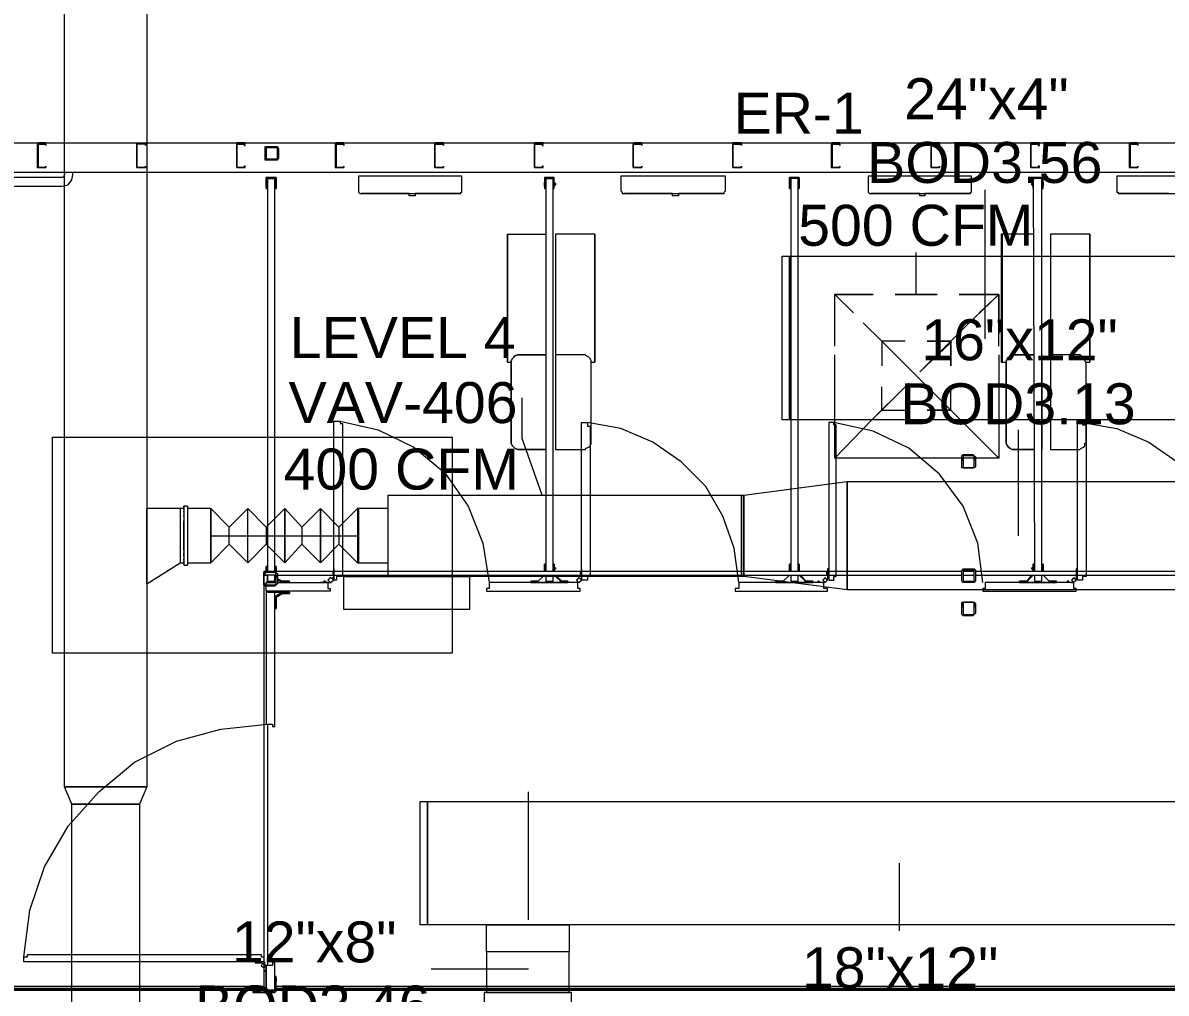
# Model space of a CAD drawing. Header units: metres. Extents: x 98 to 337, y -7 to 53.
# Drawn here: x 108.313 to 112.568, y 28.386 to 31.996 of the extents above; entities that cross this region are included whole.
import ezdxf

# ---------------------------------------------------------------- set-up
doc = ezdxf.new("R2010")
doc.units = ezdxf.units.M
doc.layers.add('HVAC - Ductos', color=5, linetype='Continuous', lineweight=0)
doc.layers.add('PDF_Text', color=7, linetype='Continuous', lineweight=0)
doc.layers.add('PDF_Geometry', color=7, linetype='Continuous', lineweight=0, true_color=0xaaaaaa)
doc.layers.add('PDF_Solid Fills', color=7, linetype='Continuous', lineweight=0, true_color=0xffffff)
doc.styles.add('PDF Helvetica', font='')
doc.styles.get('PDF Helvetica').set_extended_font_data('Helvetica')

msp = doc.modelspace()

# ---------------------------------------------------------------- hatches: boundary and pattern name
at = {"layer": 'PDF_Solid Fills', "lineweight": 0, "transparency": 33554559}
h = msp.add_hatch(color=256, dxfattribs=at)
h.paths.add_polyline_path([(109.2183, 31.4901), (109.255, 31.4856), (109.255, 31.4901)])
h.paths.add_polyline_path([(109.255, 31.5314), (109.255, 31.5359), (109.2183, 31.5359)])
h.paths.add_polyline_path([(109.2641, 31.5268), (109.2596, 31.5268), (109.2596, 31.4947), (109.2641, 31.5264)])
h.paths.add_polyline_path([(109.2183, 31.5268), (109.2137, 31.5268), (109.2137, 31.4947)])
h = msp.add_hatch(color=256, dxfattribs=at)
h.paths.add_polyline_path([(111.8482, 30.3859), (111.8482, 30.3905), (111.8116, 30.3905)])
h.paths.add_polyline_path([(111.8528, 30.3814), (111.8528, 30.3447), (111.8528, 30.3447), (111.8574, 30.3813), (111.8574, 30.3814)])
h.paths.add_polyline_path([(111.8116, 30.3814), (111.807, 30.3814), (111.807, 30.3447), (111.807, 30.3447)])
h = msp.add_hatch(color=256, dxfattribs=at)
h.paths.add_polyline_path([(109.2137, 29.9048), (109.25, 29.9003), (109.2504, 29.9003), (109.2504, 29.9048)])
h.paths.add_polyline_path([(109.2504, 29.9507), (109.2504, 29.9553), (109.2137, 29.9553)])
h.paths.add_polyline_path([(109.2596, 29.9461), (109.255, 29.9461), (109.255, 29.9094), (109.2596, 29.9457)])
h = msp.add_hatch(color=256, dxfattribs=at)
h.paths.add_polyline_path([(111.807, 29.7994), (111.8116, 29.8361), (111.807, 29.8361)])
h.paths.add_polyline_path([(111.8116, 29.7949), (111.8481, 29.7903), (111.8482, 29.7903), (111.8482, 29.7949)])
h.paths.add_polyline_path([(111.8528, 29.7994), (111.8574, 29.8361), (111.8574, 29.8361), (111.8528, 29.8361)])

# ---------------------------------------------------------------- linework, layer by layer
at = {"layer": 'HVAC - Ductos', "lineweight": 0}
for points in [[(108.7739, 33.8909), (108.7739, 29.1534), (108.4669, 29.1534), (108.4669, 33.8909)], [(110.996, 30.2393), (111.3809, 30.2897), (111.3809, 29.8865), (110.996, 29.9369)], [(109.6719, 30.2393), (110.9869, 30.2393), (110.9869, 29.9369), (109.6719, 29.9369)], [(110.996, 29.9369), (110.9869, 29.9369), (110.9869, 30.2393), (110.996, 30.2393)], [(109.0122, 29.9873), (109.0122, 29.9919), (109.0122, 30.001), (109.0122, 30.0148), (109.0122, 30.0377), (109.0122, 30.0607), (109.0122, 30.0881), (109.0122, 30.1156), (109.0122, 30.1385), (109.0122, 30.1614), (109.0122, 30.1751), (109.0122, 30.1843), (109.0122, 30.1889), (109.0122, 30.1843), (109.0122, 30.1751), (109.0122, 30.1614), (109.0122, 30.1385), (109.0122, 30.1156), (109.0122, 30.0881), (109.0122, 30.0607), (109.0122, 30.0377), (109.0122, 30.0148), (109.0122, 30.001), (109.0122, 29.9919)], [(109.0122, 29.9873), (109.0122, 30.1889)], [(109.562, 30.1889), (109.562, 30.1797), (109.562, 30.166), (109.562, 30.1385), (109.562, 30.1065), (109.562, 30.0698), (109.562, 30.0377), (109.562, 30.0102), (109.562, 29.9919), (109.562, 29.9873), (109.6719, 29.9873), (109.6719, 29.9919), (109.6719, 30.001), (109.6719, 30.0194), (109.6719, 30.0377), (109.6719, 30.0607), (109.6719, 30.0881), (109.6719, 30.1156), (109.6719, 30.1385), (109.6719, 30.1569), (109.6719, 30.1751), (109.6719, 30.1843), (109.6719, 30.1889), (109.562, 30.1889), (109.5574, 30.1889), (109.5574, 30.1843), (109.5574, 30.166), (109.5574, 30.1385), (109.5574, 30.1065), (109.5574, 30.0698), (109.5574, 30.0377), (109.5574, 30.0102), (109.5574, 29.9919), (109.5574, 29.9873), (109.562, 29.9873), (109.562, 29.9919), (109.562, 30.0102), (109.562, 30.0377), (109.562, 30.0698), (109.562, 30.1065), (109.562, 30.1385), (109.562, 30.166), (109.562, 30.1797)], [(109.562, 30.1889), (109.562, 30.1843), (109.562, 30.1751), (109.562, 30.1569), (109.562, 30.1385), (109.562, 30.1156), (109.562, 30.0881), (109.562, 30.0607), (109.562, 30.0377), (109.562, 30.0194), (109.562, 30.001), (109.562, 29.9919), (109.562, 29.9873), (109.562, 29.9919), (109.562, 30.001), (109.562, 30.0194), (109.562, 30.0377), (109.562, 30.0607), (109.562, 30.0881), (109.562, 30.1156), (109.562, 30.1385), (109.562, 30.1569), (109.562, 30.1751), (109.562, 30.1843)], [(109.2183, 29.9644), (109.2183, 29.9599)], [(109.255, 29.9599), (109.255, 29.9644)], [(108.4944, 29.0893), (108.4669, 29.1534), (108.7739, 29.1534), (108.7464, 29.0893)], [(108.7464, 29.0893), (108.7464, 27.5498), (108.4944, 27.5498), (108.4944, 29.0893)], [(114.2949, 28.6403), (109.8185, 28.6403), (109.8185, 29.0985), (114.2949, 29.0985)]]:
    msp.add_lwpolyline(points, close=True, dxfattribs=at)
for points in [[(113.5068, 29.8865), (111.3809, 29.8865), (111.3809, 30.2897), (113.5068, 30.2897)], [(108.8976, 30.1889), (108.7739, 30.1889), (108.7739, 30.1751), (108.7739, 30.1523), (108.7739, 30.1247), (108.7739, 30.0881), (108.7739, 30.0102), (108.7739, 29.9781), (108.7739, 29.9461), (108.7739, 29.9232), (108.7739, 29.9094), (108.8976, 29.9873)], [(108.7739, 29.9094), (108.7739, 29.9232), (108.7739, 29.9461), (108.7739, 29.9781), (108.7739, 30.0102), (108.7739, 30.0881), (108.7739, 30.1247), (108.7739, 30.1523), (108.7739, 30.1751), (108.7739, 30.1889)], [(108.9114, 30.1843), (108.9114, 30.1889), (108.8976, 30.1889), (108.8976, 30.1843), (108.8976, 30.1751), (108.8976, 30.1614), (108.8976, 30.1385), (108.8976, 30.1156), (108.8976, 30.0881), (108.8976, 30.0607), (108.8976, 30.0377), (108.8976, 30.0148), (108.8976, 30.001), (108.8976, 29.9919), (108.8976, 29.9873), (108.9114, 29.9873), (108.9114, 29.9919)], [(108.9251, 30.1981), (108.9114, 30.1981)], [(108.9114, 30.1935), (108.9114, 30.1981), (108.9114, 30.1935), (108.9114, 30.1797), (108.9114, 30.166), (108.9114, 30.1431), (108.9114, 30.1156), (108.9114, 30.0881), (108.9114, 30.0607), (108.9114, 30.0331), (108.9114, 30.0102), (108.9114, 29.9965), (108.9114, 29.9827), (108.9114, 29.9781), (108.9251, 29.9781), (108.9251, 29.9827)], [(108.9114, 30.1751), (108.9114, 30.1797)], [(108.9251, 30.1935), (108.9251, 30.1981), (108.9251, 30.1935), (108.9251, 30.1797), (108.9251, 30.166), (108.9251, 30.1431), (108.9251, 30.1156), (108.9251, 30.0881), (108.9251, 30.0607), (108.9251, 30.0331), (108.9251, 30.0102), (108.9251, 29.9965), (108.9251, 29.9827), (108.9251, 29.9781)], [(108.9251, 29.9873), (109.0122, 29.9873), (109.0809, 30.0561), (109.1496, 29.9873), (109.1496, 30.1889), (109.0809, 30.1202)], [(109.0809, 30.0561), (109.0809, 30.1202), (109.0122, 30.1889), (108.9251, 30.1889)], [(109.2183, 30.1202), (109.2871, 30.1889), (109.2871, 29.9873), (109.2183, 30.0561), (109.1496, 29.9873), (109.1496, 30.1889), (109.2183, 30.1202), (109.2183, 30.0561)], [(109.3512, 30.1202), (109.42, 30.1889), (109.42, 29.9873), (109.3512, 30.0561), (109.2871, 29.9873), (109.2871, 30.1889), (109.3512, 30.1202), (109.3512, 30.0561)], [(109.4886, 30.1202), (109.5574, 30.1889), (109.5574, 29.9873), (109.4886, 30.0561), (109.42, 29.9873), (109.42, 30.1889), (109.4886, 30.1202), (109.4886, 30.0561)], [(109.5574, 30.1889), (109.5574, 30.1843), (109.5574, 30.166), (109.5574, 30.1385), (109.5574, 30.1065), (109.5574, 30.0698), (109.5574, 30.0377), (109.5574, 30.0102), (109.5574, 29.9919), (109.5574, 29.9873)], [(108.8976, 30.1569), (108.8976, 30.1523), (108.8976, 30.1477)], [(108.8976, 30.1293), (108.8976, 30.1247), (108.8976, 30.1202)], [(108.9114, 30.1614), (108.9114, 30.166)], [(108.9114, 30.0331), (108.9114, 30.0377), (108.9114, 30.0607), (108.9114, 30.0881), (108.9114, 30.1156), (108.9114, 30.1385), (108.9114, 30.1431)], [(109.0122, 30.0881), (109.0809, 30.0881), (109.1405, 30.0881), (109.1955, 30.0881), (109.2413, 30.0881), (109.2871, 30.0881), (109.3283, 30.0881), (109.3787, 30.0881), (109.4291, 30.0881), (109.4886, 30.0881), (109.5574, 30.0881)], [(108.8976, 30.0561), (108.8976, 30.0515), (108.8976, 30.0469)], [(108.8976, 30.0285), (108.8976, 30.024)], [(108.9114, 30.0102), (108.9114, 30.0148), (108.9114, 30.024)], [(108.9114, 29.9965), (108.9114, 30.001)], [(108.9114, 29.9873), (108.9114, 29.9827), (108.9114, 29.9781)]]:
    msp.add_lwpolyline(points, dxfattribs=at)
at = {"layer": 'PDF_Geometry', "lineweight": 0}
for points in [[(113.0166, 31.4397), (107.2253, 31.4397), (107.2253, 31.5496), (113.2182, 31.5496)], [(110.2171, 31.5451), (110.2171, 31.5496)], [(111.3443, 31.5451), (111.3443, 31.5496)], [(111.3213, 31.5268), (111.3259, 31.5268)], [(108.4669, 31.4397), (108.4669, 31.4306), (108.4624, 31.4214), (108.4578, 31.4214), (108.1829, 31.4214)], [(108.1829, 31.3893), (108.4578, 31.3893), (108.4806, 31.3939), (108.4944, 31.4122), (108.499, 31.4306), (108.499, 31.4397)], [(109.2504, 29.9553), (109.2504, 31.4168), (109.2229, 31.4168), (109.2229, 29.9553), (109.2229, 29.9736), (109.2183, 29.9736), (109.2183, 29.9553), (109.2183, 29.9736), (109.2229, 29.9736)], [(109.9377, 31.3618), (109.9422, 31.3618), (109.9422, 31.3664), (109.9468, 31.3664), (109.9468, 31.371), (109.9468, 31.426), (109.562, 31.426), (109.562, 31.371), (109.562, 31.3664), (109.5666, 31.3618), (109.5711, 31.3618)], [(110.2859, 31.3801), (110.2905, 31.3801), (110.2905, 31.4168), (110.2905, 31.4214), (110.2859, 31.4214), (110.2584, 31.4214), (110.2538, 31.4214), (110.2538, 31.4168), (110.2538, 31.3801), (110.2584, 31.3801)], [(110.2584, 31.4168), (110.2859, 31.4168), (110.2584, 31.4168), (110.2584, 29.9553), (110.2584, 29.9827), (110.2538, 29.9827), (110.2538, 29.9553), (110.2538, 29.9827), (110.2584, 29.9827)], [(110.2859, 29.9827), (110.2905, 29.9827), (110.2905, 29.9553), (110.2905, 29.9827), (110.2859, 29.9827), (110.2859, 29.9553), (110.2859, 31.4168)], [(110.9181, 31.3618), (110.9227, 31.3618), (110.9227, 31.3664), (110.9273, 31.371), (110.9273, 31.426), (110.5378, 31.426), (110.5378, 31.371), (110.5424, 31.3664), (110.5424, 31.3618), (110.547, 31.3618), (110.5516, 31.3618)], [(111.1976, 29.9827), (111.2022, 29.9827), (111.2022, 29.9553), (111.2022, 29.9827), (111.1976, 29.9827), (111.1976, 29.9553), (111.1976, 31.4168), (111.1702, 31.4168), (111.1702, 29.9553), (111.1702, 29.9827), (111.1656, 29.9827), (111.1656, 29.9553), (111.1656, 29.9827), (111.1702, 29.9827)], [(111.8345, 31.3618), (111.8391, 31.3618), (111.8391, 31.3664), (111.8437, 31.3664), (111.8437, 31.371), (111.8437, 31.426), (111.4588, 31.426), (111.4588, 31.371), (111.4588, 31.3664), (111.4634, 31.3618), (111.4679, 31.3618)], [(112.1048, 31.4168), (112.1048, 31.4214), (112.0773, 31.4214), (112.0773, 31.4168), (112.0727, 31.4168), (112.0727, 31.3801)], [(112.1048, 31.3801), (112.1094, 31.3801), (112.1094, 31.4168), (112.1048, 31.4214), (112.0773, 31.4214), (112.0727, 31.4214), (112.0727, 31.4168)], [(112.1048, 29.9827), (112.1094, 29.9827), (112.1094, 29.9553), (112.1094, 29.9827), (112.1048, 29.9827), (112.1048, 29.9553), (112.1048, 31.4168), (112.0727, 31.4168), (112.0773, 29.9553), (112.0773, 29.9827), (112.0727, 29.9827), (112.0727, 29.9553), (112.0727, 29.9827), (112.0773, 29.9827)], [(112.76, 31.3618), (112.7646, 31.3618), (112.7692, 31.3664), (112.7692, 31.371), (112.7692, 31.426), (112.3843, 31.426), (112.3843, 31.371), (112.3843, 31.3664), (112.3889, 31.3664), (112.3889, 31.3618), (112.3935, 31.3618)], [(109.2183, 31.3985), (109.2183, 31.3939), (109.2183, 31.3985)], [(109.2183, 31.3985), (109.2183, 31.3939), (109.2183, 31.3985)], [(109.255, 31.3939), (109.255, 31.3985), (109.255, 31.3939)], [(109.255, 31.3939), (109.255, 31.3985), (109.255, 31.3939)], [(109.704, 31.3618), (109.5711, 31.3618), (109.9377, 31.3618), (109.8231, 31.3618)], [(109.7498, 31.3618), (109.704, 31.3618), (109.7498, 31.3618)], [(109.7727, 31.3618), (109.7727, 31.3527), (109.7498, 31.3527), (109.7498, 31.3618)], [(110.2538, 31.3985), (110.2538, 31.3939), (110.2538, 31.3985)], [(110.2538, 31.3985), (110.2538, 31.3939), (110.2538, 31.3985)], [(110.2951, 31.3939), (110.2951, 31.3985), (110.2951, 31.3939)], [(110.2951, 31.3939), (110.2951, 31.3985), (110.2951, 31.3939)], [(110.6799, 31.3618), (110.5516, 31.3618), (110.9181, 31.3618), (110.8036, 31.3618)], [(110.7303, 31.3618), (110.6799, 31.3618), (110.7303, 31.3618)], [(110.7532, 31.3618), (110.7532, 31.3527), (110.7303, 31.3527), (110.7303, 31.3618)], [(111.1656, 31.3985), (111.1656, 31.3939), (111.1656, 31.3985)], [(111.1656, 31.3985), (111.1656, 31.3939), (111.1656, 31.3985)], [(111.2022, 31.3939), (111.2022, 31.3985), (111.2022, 31.3939)], [(111.2022, 31.3939), (111.2022, 31.3985), (111.2022, 31.3939)], [(111.6008, 31.3618), (111.4679, 31.3618), (111.8345, 31.3618), (111.72, 31.3618)], [(111.6512, 31.3618), (111.6008, 31.3618), (111.6512, 31.3618)], [(111.6696, 31.3618), (111.6696, 31.3527), (111.6512, 31.3527), (111.6512, 31.3618)], [(111.8941, 30.8212), (111.8941, 31.3755)], [(112.0681, 31.3985), (112.0681, 31.3939), (112.0681, 31.3985)], [(112.0681, 31.3985), (112.0681, 31.3939), (112.0681, 31.3985)], [(112.1094, 31.3939), (112.1094, 31.3985), (112.1094, 31.3939)], [(112.1094, 31.3939), (112.1094, 31.3985), (112.1094, 31.3939)], [(112.5263, 31.3618), (112.3935, 31.3618), (112.76, 31.3618), (112.6455, 31.3618)], [(112.5767, 31.3618), (112.5263, 31.3618), (112.5767, 31.3618)], [(110.1164, 30.7341), (110.1164, 31.2107), (110.1164, 30.7341), (110.1255, 30.7341), (110.13, 30.7341), (110.13, 30.7112)], [(110.1164, 31.2107), (110.1255, 31.2107), (110.1392, 31.2107), (110.1576, 31.2107), (110.1805, 31.2107), (110.2034, 31.2107), (110.2538, 31.2107), (110.2584, 31.2107)], [(110.4279, 30.7112), (110.4279, 30.7341), (110.4325, 30.7341), (110.4416, 30.7341), (110.4416, 31.2107), (110.4325, 31.2107), (110.4187, 31.2107), (110.3958, 31.2107), (110.3775, 31.2107), (110.3546, 31.2107), (110.3042, 31.2107), (110.2996, 31.2107), (110.2951, 31.2107), (110.2951, 30.7341)], [(110.4416, 31.2107), (110.4416, 30.7341)], [(112.0727, 31.2107), (112.0453, 31.2107), (112.0223, 31.2107), (111.9994, 31.2107), (111.9811, 31.2107), (111.9673, 31.2107), (111.9582, 31.2107), (111.9536, 31.2107), (111.9536, 30.7341), (111.9582, 30.7341), (111.9673, 30.7341), (111.9719, 30.7341), (111.9719, 30.7112)], [(111.9582, 30.7341), (111.9582, 31.2107)], [(112.1048, 30.7341), (112.1048, 31.2107)], [(112.2698, 30.7112), (112.2698, 30.7341), (112.2743, 30.7341), (112.2835, 30.7341), (112.2835, 31.2107), (112.2743, 31.2107), (112.2606, 31.2107), (112.2377, 31.2107), (112.2194, 31.2107), (112.1964, 31.2107), (112.146, 31.2107), (112.1415, 31.2107), (112.1369, 31.2107), (112.1369, 30.7341)], [(112.2835, 31.2107), (112.2835, 30.7341)], [(111.6375, 30.9861), (111.6375, 31.1419)], [(111.3351, 30.8395), (111.3351, 30.9861), (111.4771, 30.9861), (111.3351, 30.9861)], [(111.3351, 30.7937), (111.3351, 30.9861), (111.4038, 30.9174)], [(111.8711, 30.9174), (111.9445, 30.9861), (111.7978, 30.9861), (111.9445, 30.9861), (111.8207, 30.867)], [(111.9445, 30.7937), (111.9445, 30.9861), (111.9445, 30.8395)], [(111.4405, 30.8808), (111.5091, 30.812), (111.5091, 30.7203)], [(111.8345, 30.8808), (111.7658, 30.812), (111.7658, 30.7203)], [(111.5962, 30.812), (111.5091, 30.812)], [(111.6375, 30.6837), (111.5091, 30.812), (111.5091, 30.7203)], [(111.5962, 30.812), (111.5091, 30.812)], [(111.7658, 30.8074), (111.6512, 30.6975)], [(111.6787, 30.812), (111.7658, 30.812), (111.665, 30.7112)], [(111.7658, 30.812), (111.6787, 30.812)], [(111.7658, 30.7203), (111.7658, 30.812)], [(110.2584, 30.7616), (110.1622, 30.7616), (110.153, 30.7616), (110.1438, 30.757), (110.1392, 30.7525), (110.1346, 30.7479), (110.13, 30.7387), (110.13, 30.7341), (110.13, 30.4363), (110.13, 30.4318), (110.1346, 30.4226), (110.1392, 30.418), (110.1438, 30.4134), (110.153, 30.4088), (110.1622, 30.4088), (110.2584, 30.4088)], [(111.3351, 30.6059), (111.3351, 30.7616)], [(111.9445, 30.7616), (111.9445, 30.6059)], [(112.0773, 30.7616), (112.004, 30.7616), (111.9949, 30.7616), (111.9857, 30.757), (111.9811, 30.7525), (111.9765, 30.7479), (111.9719, 30.7387), (111.9719, 30.7341), (111.9719, 30.4363), (111.9719, 30.4318), (111.9765, 30.4226), (111.9811, 30.418), (111.9857, 30.4134), (111.9949, 30.4088), (112.004, 30.4088), (112.0773, 30.4088)], [(112.1048, 30.4088), (112.1048, 30.7616)], [(111.3351, 30.5188), (111.3351, 30.7112)], [(111.6375, 30.6837), (111.8024, 30.5188), (111.7658, 30.5554), (111.6787, 30.5554)], [(111.9445, 30.7112), (111.9445, 30.5188)], [(111.5962, 30.6425), (111.4725, 30.5188), (111.5091, 30.5554), (111.5091, 30.6425)], [(111.61, 30.6563), (111.5091, 30.5554), (111.5091, 30.6425)], [(111.6787, 30.5554), (111.7658, 30.5554), (111.7658, 30.6425)], [(111.7658, 30.5554), (111.7658, 30.6425)], [(110.2447, 30.2393), (110.1713, 30.45), (110.1713, 30.6013)], [(111.5091, 30.5554), (111.5962, 30.5554)], [(111.5091, 30.5554), (111.5962, 30.5554)], [(109.4932, 30.5142), (109.4932, 30.5051), (109.5024, 30.5051), (109.5024, 29.9369), (109.4795, 29.9369), (109.4795, 29.9232), (109.4704, 29.9232), (109.4704, 30.5142), (109.4932, 30.5142), (109.6353, 30.4821), (109.7681, 30.418), (109.8827, 30.3218), (109.9698, 30.1981), (110.0247, 30.0607), (110.0476, 29.914)], [(110.3913, 29.9278), (110.3913, 29.9323), (110.3913, 29.9278), (110.3913, 29.9232), (110.3913, 30.5097), (110.4141, 30.5097), (110.4141, 30.4959), (110.4233, 30.4959), (110.4233, 29.9369), (110.4141, 29.9369), (110.4141, 29.9232), (110.3913, 29.9232)], [(110.9777, 29.914), (110.9593, 30.0423), (110.9181, 30.1614), (110.854, 30.2714), (110.7624, 30.363), (110.657, 30.4363), (110.5378, 30.4867), (110.4141, 30.5097)], [(111.8849, 29.914), (111.8666, 30.0607), (111.8116, 30.1981), (111.7245, 30.3172), (111.61, 30.4134), (111.4771, 30.4776), (111.3305, 30.5097)], [(111.4771, 30.3768), (111.3351, 30.3768), (111.3351, 30.5234)], [(111.4725, 30.5188), (111.3351, 30.3768), (111.3351, 30.5188)], [(111.8024, 30.5188), (111.9445, 30.3768), (111.3351, 30.3768)], [(111.9445, 30.5234), (111.9445, 30.3768), (111.7978, 30.3768)], [(111.9445, 30.5188), (111.9445, 30.3768)], [(112.256, 30.5097), (112.256, 30.5005), (112.2698, 30.5005), (112.2698, 29.9369), (112.256, 29.9369), (112.256, 29.9232), (112.2377, 29.9232), (112.2377, 30.5097), (112.256, 30.5097), (112.3843, 30.4867), (112.5034, 30.4363), (112.6088, 30.363), (112.6958, 30.2714), (112.7646, 30.1614), (112.8058, 30.0423), (112.8196, 29.914)], [(112.0177, 30.0881), (112.0177, 30.4821)], [(111.7154, 30.3768), (111.5596, 30.3768)], [(111.807, 29.9553), (109.2091, 29.9553), (109.2091, 29.9461)], [(109.2183, 29.9599), (109.2183, 29.9553), (109.2183, 29.9599)], [(109.2183, 29.9599), (109.2183, 29.9553), (109.2183, 29.9599)], [(109.2458, 29.9507), (109.2504, 29.9553), (109.2504, 29.9736), (109.255, 29.9736), (109.255, 29.9553), (109.255, 29.9736), (109.2504, 29.9736)], [(109.255, 29.9553), (109.255, 29.9599), (109.255, 29.9553)], [(109.255, 29.9553), (109.255, 29.9599), (109.255, 29.9553)], [(109.4704, 29.9553), (109.4658, 29.9507), (109.4658, 29.9461), (109.4704, 29.9415)], [(109.4704, 29.9323), (109.4704, 29.9644), (109.4704, 29.9323)], [(110.2538, 29.969), (110.2538, 29.9644), (110.2538, 29.969)], [(110.2538, 29.969), (110.2538, 29.9644), (110.2538, 29.969)], [(110.2951, 29.9644), (110.2951, 29.969), (110.2951, 29.9644)], [(110.2951, 29.9644), (110.2951, 29.969), (110.2951, 29.9644)], [(110.3913, 29.9553), (110.3867, 29.9507), (110.3867, 29.9461), (110.3913, 29.9415)], [(111.1656, 29.969), (111.1656, 29.9644), (111.1656, 29.969)], [(111.1656, 29.969), (111.1656, 29.9644), (111.1656, 29.969)], [(111.2022, 29.9644), (111.2022, 29.969), (111.2022, 29.9644)], [(111.2022, 29.9644), (111.2022, 29.969), (111.2022, 29.9644)], [(111.3076, 29.9553), (111.303, 29.9507), (111.303, 29.9461), (111.3076, 29.9415)], [(111.3076, 29.9232), (111.3076, 29.9278), (111.3122, 29.9323), (111.3122, 29.9644), (111.3076, 29.9644), (111.3076, 29.9323), (111.3076, 29.9278)], [(111.8528, 29.9553), (111.8116, 29.9553)], [(111.8574, 29.9415), (112.9799, 29.9415), (112.9799, 29.9553), (111.8574, 29.9553)], [(112.0681, 29.969), (112.0681, 29.9644), (112.0681, 29.969)], [(112.0681, 29.969), (112.0681, 29.9644), (112.0681, 29.969)], [(112.1094, 29.9644), (112.1094, 29.969), (112.1094, 29.9644)], [(112.1094, 29.9644), (112.1094, 29.969), (112.1094, 29.9644)], [(112.2331, 29.9232), (112.2377, 29.9278), (112.2377, 29.9323), (112.2377, 29.9644), (112.2331, 29.9644), (112.2331, 29.9323), (112.2331, 29.9278)], [(112.2331, 29.9553), (112.2331, 29.9507), (112.2331, 29.9461), (112.2331, 29.9415)], [(109.255, 29.9415), (109.255, 29.9323), (109.255, 29.9415), (109.2091, 29.9415), (109.2229, 29.9415), (109.2229, 29.914), (109.255, 29.914), (109.2229, 29.914), (109.2229, 29.9186)], [(109.2596, 29.914), (109.4474, 29.914), (109.4474, 29.8911), (109.4566, 29.8911), (109.4566, 29.8819), (109.2183, 29.8819), (109.2183, 29.9048), (109.2183, 29.914), (109.255, 29.914), (109.2229, 29.914), (109.2229, 29.9186), (109.2229, 29.9415), (109.2229, 29.9186), (109.2504, 29.9186), (109.2504, 29.9415), (109.2504, 29.9323)], [(109.255, 29.914), (109.2183, 29.914)], [(109.2596, 29.9415), (111.807, 29.9415)], [(109.3053, 29.914), (109.2596, 29.914), (109.2642, 29.914), (109.3053, 29.914), (109.3053, 29.9186), (109.2779, 29.9186), (109.2596, 29.9278), (109.2779, 29.914), (109.2642, 29.914), (109.2596, 29.914), (109.4474, 29.914), (109.42, 29.914)], [(109.2871, 29.9186), (109.2962, 29.9186), (109.2871, 29.9186)], [(109.2871, 29.9186), (109.2962, 29.9186), (109.2871, 29.9186)], [(109.2962, 29.9186), (109.2916, 29.9186), (109.2962, 29.9186)], [(109.2962, 29.9186), (109.2916, 29.9186), (109.2962, 29.9186)], [(109.4428, 29.914), (109.4382, 29.9186), (109.4337, 29.9186), (109.4291, 29.914)], [(109.4474, 29.914), (109.452, 29.914), (109.4566, 29.914)], [(109.452, 29.914), (109.4566, 29.914), (109.4612, 29.914)], [(109.4658, 29.9278), (109.4658, 29.9323), (109.4704, 29.9323), (109.4704, 29.9278), (109.4658, 29.9232)], [(110.3821, 29.914), (110.3775, 29.914), (110.3729, 29.914), (110.3409, 29.914), (110.3409, 29.9186), (110.3179, 29.9186), (110.3271, 29.9186), (110.3179, 29.9186), (110.2951, 29.9415), (110.3179, 29.9186), (110.3271, 29.9186), (110.3179, 29.9186), (110.3409, 29.9186), (110.3409, 29.914), (110.3179, 29.914), (110.3133, 29.914), (110.3133, 29.9186), (110.2905, 29.9415), (110.3133, 29.9186), (110.3133, 29.914), (110.3179, 29.914), (110.2263, 29.914), (110.2309, 29.914), (110.2309, 29.9186), (110.2538, 29.9415), (110.2309, 29.9186), (110.2263, 29.9186), (110.2034, 29.9186), (110.2034, 29.914)], [(110.3409, 29.914), (110.2034, 29.914), (110.3409, 29.914)], [(110.2263, 29.9186), (110.2217, 29.9186), (110.2263, 29.9186)], [(110.2263, 29.9186), (110.2217, 29.9186), (110.2263, 29.9186)], [(110.2584, 29.9415), (110.2584, 29.9186), (110.2859, 29.9186), (110.2859, 29.9415)], [(110.3225, 29.9186), (110.3179, 29.9186), (110.3225, 29.9186)], [(110.3225, 29.9186), (110.3179, 29.9186), (110.3225, 29.9186)], [(110.3729, 29.914), (110.3775, 29.9186)], [(111.1152, 29.914), (111.1152, 29.9186), (111.138, 29.9186), (111.1426, 29.9186), (111.1656, 29.9415), (111.1426, 29.9186), (111.1426, 29.914), (111.138, 29.914), (111.2297, 29.914), (111.2251, 29.914), (111.2251, 29.9186), (111.2022, 29.9415), (111.2251, 29.9186), (111.2251, 29.914), (111.2297, 29.914), (111.2526, 29.914), (111.2526, 29.9186), (111.2297, 29.9186), (111.2342, 29.9186), (111.2388, 29.9186), (111.2342, 29.9186), (111.2297, 29.9186), (111.2251, 29.9186), (111.2068, 29.9415), (111.2251, 29.9186), (111.2297, 29.9186), (111.2342, 29.9186), (111.2388, 29.9186), (111.2342, 29.9186), (111.2297, 29.9186), (111.2526, 29.9186), (111.2526, 29.914)], [(111.2526, 29.914), (111.1152, 29.914), (111.2526, 29.914)], [(111.138, 29.9186), (111.1335, 29.9186), (111.138, 29.9186)], [(111.138, 29.9186), (111.1335, 29.9186), (111.138, 29.9186)], [(111.1702, 29.9415), (111.1702, 29.9186), (111.1976, 29.9186), (111.1976, 29.9415)], [(111.2342, 29.9186), (111.2297, 29.9186), (111.2342, 29.9186)], [(111.2342, 29.9186), (111.2297, 29.9186), (111.2342, 29.9186)], [(111.2893, 29.914), (111.2618, 29.914)], [(111.2801, 29.914), (111.2755, 29.9186), (111.2709, 29.9186), (111.2709, 29.914)], [(111.2939, 29.9186), (111.2939, 29.914), (111.2893, 29.914), (111.2939, 29.914), (111.303, 29.9186)], [(111.8116, 29.9415), (111.8528, 29.9415)], [(112.1598, 29.914), (112.0223, 29.914), (112.1598, 29.914)], [(112.0453, 29.9186), (112.0407, 29.9186), (112.0453, 29.9186)], [(112.0453, 29.9186), (112.0407, 29.9186), (112.0453, 29.9186)], [(112.0773, 29.9415), (112.0773, 29.9186), (112.1048, 29.9186), (112.1048, 29.9415)], [(112.1415, 29.9186), (112.1369, 29.9186), (112.1415, 29.9186)], [(112.1415, 29.9186), (112.1369, 29.9186), (112.1415, 29.9186)], [(112.2239, 29.9186), (112.2194, 29.914), (112.2148, 29.914), (112.1873, 29.914)], [(112.2056, 29.914), (112.2056, 29.9186), (112.201, 29.9186), (112.1964, 29.914)], [(112.2148, 29.914), (112.2239, 29.914), (112.2285, 29.9186)], [(109.2091, 29.9094), (109.2091, 28.4067), (109.2183, 28.4067)], [(109.2596, 29.8774), (109.2779, 29.8774), (109.2504, 29.859), (109.2779, 29.8774), (109.3053, 29.8774), (109.3053, 29.8728), (109.2779, 29.8728), (109.255, 29.859), (109.255, 29.8178), (109.2504, 29.8178), (109.255, 29.8178), (109.255, 29.859), (109.2779, 29.8728), (109.3053, 29.8728), (109.3053, 29.8774), (109.2229, 29.8774), (109.2229, 29.8819)], [(109.2871, 29.8728), (109.2916, 29.8728), (109.2871, 29.8728)], [(109.2871, 29.8728), (109.2916, 29.8728), (109.2871, 29.8728)], [(109.255, 29.8316), (109.255, 29.8361), (109.255, 29.8316)], [(109.255, 29.8316), (109.255, 29.8361), (109.255, 29.8316)], [(108.3158, 28.5211), (108.3295, 28.5211), (108.3295, 28.5303), (109.2, 28.5303), (109.2, 28.5211), (109.2091, 28.5211), (109.2091, 28.5029), (108.3158, 28.5029), (108.3158, 28.5211), (108.3386, 28.6953), (108.3936, 28.8557), (108.4806, 29.0069), (108.5953, 29.1352), (108.7281, 29.2451), (108.8838, 29.323), (109.0488, 29.3688), (109.2229, 29.3871), (109.2229, 28.4891)], [(110.1943, 28.6586), (110.1943, 28.8969), (110.1943, 29.1352)], [(111.5733, 28.8694), (111.5733, 28.6174)], [(110.3455, 28.3883), (110.3455, 28.5395), (110.0384, 28.5395), (110.0384, 28.6403), (110.3455, 28.6403), (110.3455, 28.5395), (110.0384, 28.5395), (110.0384, 28.3883)], [(109.2137, 28.4983), (109.2091, 28.5029), (109.2, 28.5029), (109.1771, 28.5029), (109.1771, 28.4983), (109.2, 28.4983), (109.2046, 28.4983)], [(109.1817, 28.4983), (109.1863, 28.4983), (109.1909, 28.4983), (109.1955, 28.4983)], [(109.2183, 28.4753), (109.2137, 28.4707), (109.2137, 28.4662), (109.2183, 28.4662)], [(109.2183, 28.4891), (109.2183, 28.4845), (109.2183, 28.4799), (109.2183, 28.457)], [(109.2183, 28.3975), (109.2183, 28.4845)], [(110.1943, 28.4753), (109.8323, 28.4753)], [(109.2458, 28.3929), (109.2413, 28.3929), (109.2458, 28.3929), (109.2091, 28.3929), (109.1955, 28.3929), (109.2137, 28.4067), (109.1955, 28.3929), (109.1679, 28.3929), (109.1955, 28.3929), (109.2091, 28.4067), (109.1955, 28.3929), (109.1679, 28.3929), (109.1679, 28.3883), (109.2504, 28.3883), (109.255, 28.3929), (109.255, 28.4479), (109.2504, 28.4479)], [(109.255, 28.4341), (109.255, 28.4387), (109.255, 28.4341)], [(109.255, 28.4341), (109.255, 28.4387), (109.255, 28.4341)], [(109.2, 28.3975), (107.4315, 28.3975)], [(109.2, 28.3975), (107.4315, 28.3975)], [(107.4315, 28.3975), (109.2, 28.3975)], [(107.4315, 28.3975), (109.2, 28.3975)], [(109.2, 28.3975), (107.4361, 28.3975)], [(109.2, 28.3975), (107.4361, 28.3975)], [(109.2046, 28.3975), (107.4361, 28.3975)], [(109.2046, 28.3975), (107.4361, 28.3975)], [(109.1817, 28.3975), (109.1771, 28.3975), (109.1817, 28.3975)], [(109.1817, 28.3975), (109.1771, 28.3975), (109.1817, 28.3975)], [(109.2229, 28.3975), (109.2046, 28.3975)], [(109.2229, 28.3975), (109.2046, 28.3975)], [(109.2046, 28.3975), (109.2229, 28.3975)], [(109.2046, 28.3975), (109.2229, 28.3975)], [(109.2504, 28.3975), (109.2183, 28.3975), (109.2504, 28.3975)], [(109.2413, 28.3929), (109.2367, 28.3929), (109.2413, 28.3929)], [(109.2413, 28.3929), (109.2367, 28.3929), (109.2413, 28.3929)], [(115.3029, 28.3975), (109.255, 28.3975), (115.3029, 28.3975)], [(115.3029, 28.3975), (109.255, 28.3975), (115.3029, 28.3975), (109.255, 28.3975), (115.3029, 28.3975)], [(115.3029, 28.3975), (109.255, 28.3975)], [(115.3029, 28.3975), (109.255, 28.3975)], [(115.3029, 28.3975), (109.255, 28.3975)], [(115.3029, 28.3975), (109.255, 28.3975)], [(110.3455, 28.3883), (110.0384, 28.3883), (110.3455, 28.3883)]]:
    msp.add_lwpolyline(points, dxfattribs=at)
for points in [[(108.3982, 31.5496), (108.3707, 31.5496), (108.3707, 31.5451), (108.3662, 31.5451), (108.3662, 31.458), (108.3707, 31.458), (108.3982, 31.458), (108.3982, 31.4626), (108.3982, 31.458), (108.3707, 31.458), (108.3707, 31.5451), (108.3982, 31.5451), (108.3982, 31.5405)], [(108.7693, 31.5405), (108.7693, 31.5451), (108.7418, 31.5451), (108.7373, 31.5451), (108.7373, 31.458), (108.7418, 31.458), (108.7693, 31.458), (108.7693, 31.4626), (108.7693, 31.458), (108.7418, 31.458), (108.7373, 31.458), (108.7373, 31.5451), (108.7373, 31.5496), (108.7418, 31.5496), (108.7693, 31.5496)], [(109.1405, 31.5496), (109.1084, 31.5496), (109.1084, 31.5451), (109.1084, 31.458), (109.1405, 31.458), (109.1405, 31.4626), (109.1359, 31.4626), (109.1359, 31.458), (109.1084, 31.458), (109.1084, 31.5451), (109.1359, 31.5451), (109.1359, 31.5405), (109.1405, 31.5405)], [(109.2642, 31.4947), (109.2596, 31.4856), (109.255, 31.4856), (109.2183, 31.4856), (109.2137, 31.4856), (109.2137, 31.4947), (109.2137, 31.5268), (109.2137, 31.5359), (109.2183, 31.5359), (109.255, 31.5359), (109.2596, 31.5359), (109.2642, 31.5268)], [(109.255, 31.5314), (109.2183, 31.5314), (109.2183, 31.5268), (109.2183, 31.4947), (109.2183, 31.4901), (109.255, 31.4901), (109.2596, 31.4901), (109.2596, 31.4947), (109.2596, 31.5268), (109.2596, 31.5314)], [(109.507, 31.5496), (109.4795, 31.5496), (109.4749, 31.5451), (109.4749, 31.458), (109.4795, 31.458), (109.507, 31.458), (109.507, 31.4626), (109.507, 31.458), (109.4795, 31.458), (109.4795, 31.5451), (109.507, 31.5451), (109.507, 31.5405)], [(109.8781, 31.5496), (109.846, 31.5496), (109.846, 31.5451), (109.846, 31.458), (109.8781, 31.458), (109.8781, 31.4626), (109.8781, 31.458), (109.846, 31.458), (109.846, 31.5451), (109.8781, 31.5451), (109.8781, 31.5405)], [(110.2492, 31.5496), (110.2171, 31.5496), (110.2171, 31.5451), (110.2171, 31.458), (110.2492, 31.458), (110.2492, 31.4626), (110.2447, 31.4626), (110.2447, 31.458), (110.2171, 31.458), (110.2171, 31.5451), (110.2447, 31.5451), (110.2447, 31.5405), (110.2492, 31.5405)], [(110.6158, 31.5496), (110.5882, 31.5496), (110.5837, 31.5451), (110.5837, 31.458), (110.5882, 31.458), (110.6158, 31.458), (110.6158, 31.4626), (110.6158, 31.458), (110.5882, 31.458), (110.5837, 31.458), (110.5837, 31.5451), (110.5882, 31.5451), (110.6158, 31.5451), (110.6158, 31.5405)], [(110.9869, 31.5496), (110.9548, 31.5496), (110.9548, 31.5451), (110.9548, 31.458), (110.9869, 31.458), (110.9869, 31.4626), (110.9869, 31.458), (110.9548, 31.458), (110.9548, 31.5451), (110.9869, 31.5451), (110.9869, 31.5405)], [(111.3534, 31.5496), (111.3259, 31.5496), (111.3259, 31.5451), (111.3213, 31.5451), (111.3213, 31.458), (111.3259, 31.458), (111.3534, 31.458), (111.3534, 31.4626), (111.3534, 31.458), (111.3259, 31.458), (111.3259, 31.5451), (111.3534, 31.5451), (111.3534, 31.5405)], [(111.7245, 31.5496), (111.697, 31.5496), (111.6924, 31.5451), (111.6924, 31.458), (111.697, 31.458), (111.7245, 31.458), (111.7245, 31.4626), (111.7245, 31.458), (111.697, 31.458), (111.6924, 31.458), (111.6924, 31.5451), (111.697, 31.5451), (111.7245, 31.5451), (111.7245, 31.5405)], [(112.0956, 31.5496), (112.0635, 31.5496), (112.0635, 31.5451), (112.0635, 31.458), (112.0956, 31.458), (112.0956, 31.4626), (112.0911, 31.4626), (112.0911, 31.458), (112.0635, 31.458), (112.0635, 31.5451), (112.0911, 31.5451), (112.0911, 31.5405), (112.0956, 31.5405)], [(112.4622, 31.5496), (112.4347, 31.5496), (112.4301, 31.5451), (112.4301, 31.458), (112.4347, 31.458), (112.4622, 31.458), (112.4622, 31.4626), (112.4622, 31.458), (112.4347, 31.458), (112.4347, 31.5451), (112.4622, 31.5451), (112.4622, 31.5405)], [(109.2183, 31.4168), (109.2183, 31.4214), (109.2229, 31.4214), (109.2504, 31.4214), (109.255, 31.4214), (109.255, 31.4168), (109.255, 31.3801), (109.2504, 31.3801), (109.255, 31.3801), (109.255, 31.4168), (109.255, 31.4214), (109.2504, 31.4214), (109.2229, 31.4214), (109.2183, 31.4214), (109.2183, 31.4168), (109.2183, 31.3801), (109.2229, 31.3801), (109.2229, 31.4168), (109.2504, 31.4168), (109.2229, 31.4168), (109.2229, 31.3801), (109.2183, 31.3801)], [(109.2183, 31.4031), (109.2183, 31.3985)], [(109.2183, 31.3893), (109.2183, 31.3939), (109.2183, 31.3985), (109.2183, 31.4031), (109.2183, 31.3985), (109.2183, 31.3939)], [(109.2183, 31.3893), (109.2183, 31.3939), (109.2183, 31.3985), (109.2183, 31.4031), (109.2183, 31.3985), (109.2183, 31.3939)], [(109.255, 31.3985), (109.255, 31.4031)], [(109.255, 31.4031), (109.255, 31.3985), (109.255, 31.3939), (109.255, 31.3893), (109.255, 31.3939), (109.255, 31.3985)], [(109.255, 31.4031), (109.255, 31.3985), (109.255, 31.3939), (109.255, 31.3893), (109.255, 31.3939), (109.255, 31.3985)], [(110.2538, 31.4168), (110.2538, 31.3801), (110.2584, 31.3801), (110.2584, 31.4168), (110.2859, 31.4168), (110.2859, 31.3801), (110.2905, 31.3801), (110.2905, 31.4168), (110.2905, 31.4214), (110.2859, 31.4214), (110.2584, 31.4214), (110.2538, 31.4214)], [(110.2538, 31.4031), (110.2538, 31.3985)], [(110.2538, 31.3893), (110.2538, 31.3939), (110.2538, 31.3985), (110.2538, 31.4031), (110.2538, 31.3985), (110.2538, 31.3939)], [(110.2538, 31.3893), (110.2538, 31.3939), (110.2538, 31.3985), (110.2538, 31.4031), (110.2538, 31.3985), (110.2538, 31.3939)], [(110.2951, 31.3985), (110.2905, 31.4031)], [(110.2905, 31.4031), (110.2905, 31.3985), (110.2905, 31.3939), (110.2905, 31.3893), (110.2905, 31.3939), (110.2905, 31.3985)], [(110.2905, 31.4031), (110.2905, 31.3985), (110.2905, 31.3939), (110.2905, 31.3893), (110.2905, 31.3939), (110.2905, 31.3985)], [(111.1656, 31.4168), (111.1656, 31.4214), (111.1702, 31.4214), (111.1976, 31.4214), (111.2022, 31.4214), (111.2022, 31.4168), (111.2022, 31.3801), (111.1976, 31.3801), (111.2022, 31.3801), (111.2022, 31.4168), (111.2022, 31.4214), (111.1976, 31.4214), (111.1702, 31.4214), (111.1656, 31.4214), (111.1656, 31.4168), (111.1656, 31.3801), (111.1702, 31.3801), (111.1702, 31.4168), (111.1702, 31.4214), (111.1976, 31.4214), (111.1976, 31.4168), (111.1976, 31.4214), (111.1702, 31.4214), (111.1702, 31.4168), (111.1702, 31.3801), (111.1656, 31.3801)], [(111.1656, 31.4031), (111.1656, 31.3985)], [(111.1656, 31.3893), (111.1656, 31.3939), (111.1656, 31.3985), (111.1656, 31.4031), (111.1656, 31.3985), (111.1656, 31.3939)], [(111.1656, 31.3893), (111.1656, 31.3939), (111.1656, 31.3985), (111.1656, 31.4031), (111.1656, 31.3985), (111.1656, 31.3939)], [(111.2022, 31.3985), (111.2022, 31.4031)], [(111.2022, 31.4031), (111.2022, 31.3985), (111.2022, 31.3939), (111.2022, 31.3893), (111.2022, 31.3939), (111.2022, 31.3985)], [(111.2022, 31.4031), (111.2022, 31.3985), (111.2022, 31.3939), (111.2022, 31.3893), (111.2022, 31.3939), (111.2022, 31.3985)], [(112.0727, 31.4031), (112.0681, 31.3985)], [(112.0727, 31.4168), (112.0727, 31.3801), (112.0727, 31.4168), (112.0773, 31.4168), (112.0773, 31.4214), (112.1048, 31.4214), (112.1048, 31.4168), (112.1048, 31.3801), (112.1094, 31.3801), (112.1094, 31.4168), (112.1048, 31.4214), (112.0773, 31.4214), (112.0727, 31.4214)], [(112.0727, 31.3893), (112.0727, 31.3939), (112.0727, 31.3985), (112.0727, 31.4031), (112.0727, 31.3985), (112.0727, 31.3939)], [(112.0727, 31.3893), (112.0727, 31.3939), (112.0727, 31.3985), (112.0727, 31.4031), (112.0727, 31.3985), (112.0727, 31.3939)], [(112.1094, 31.3985), (112.1094, 31.4031)], [(112.1094, 31.4031), (112.1094, 31.3985), (112.1094, 31.3939), (112.1094, 31.3893), (112.1094, 31.3939), (112.1094, 31.3985)], [(112.1094, 31.4031), (112.1094, 31.3985), (112.1094, 31.3939), (112.1094, 31.3893), (112.1094, 31.3939), (112.1094, 31.3985)], [(109.2183, 31.3939), (109.2183, 31.3893)], [(109.255, 31.3893), (109.255, 31.3939)], [(109.8231, 31.3618), (109.7727, 31.3618)], [(110.2538, 31.3939), (110.2538, 31.3893)], [(110.2905, 31.3893), (110.2951, 31.3939)], [(110.8036, 31.3618), (110.7532, 31.3618)], [(111.1656, 31.3939), (111.1656, 31.3893)], [(111.2022, 31.3893), (111.2022, 31.3939)], [(111.72, 31.3618), (111.6696, 31.3618)], [(112.0681, 31.3939), (112.0727, 31.3893)], [(112.1094, 31.3893), (112.1094, 31.3939)], [(111.1656, 31.1281), (111.1656, 30.5188), (111.138, 30.5188), (111.138, 31.1281)], [(113.3556, 30.5188), (111.1656, 30.5188), (111.1656, 31.1281), (113.3556, 31.1281)], [(111.7154, 30.9861), (111.5596, 30.9861)], [(110.2584, 30.4088), (110.1622, 30.4088), (110.153, 30.4088), (110.1438, 30.4134), (110.1392, 30.418), (110.1346, 30.4226), (110.13, 30.4318), (110.13, 30.4363), (110.13, 30.7341), (110.13, 30.7387), (110.1346, 30.7479), (110.1392, 30.7525), (110.1438, 30.757), (110.153, 30.7616), (110.1622, 30.7616), (110.2584, 30.7616), (110.1622, 30.7616), (110.153, 30.7616), (110.1438, 30.757), (110.1392, 30.7525), (110.1346, 30.7479), (110.13, 30.7387), (110.13, 30.7341), (110.13, 30.4363), (110.13, 30.4318), (110.1346, 30.4226), (110.1392, 30.418), (110.1438, 30.4134), (110.153, 30.4088), (110.1622, 30.4088)], [(110.2951, 30.7616), (110.2951, 30.4088), (110.3958, 30.4088), (110.4049, 30.4088), (110.4095, 30.4134), (110.4187, 30.418), (110.4233, 30.4226), (110.4279, 30.4318), (110.4279, 30.4363), (110.4279, 30.7341), (110.4279, 30.7387), (110.4233, 30.7479), (110.4187, 30.7525), (110.4095, 30.757), (110.4049, 30.7616), (110.3958, 30.7616), (110.2951, 30.7616), (110.2951, 30.4088), (110.3958, 30.4088), (110.4049, 30.4088), (110.4095, 30.4134), (110.4187, 30.418), (110.4233, 30.4226), (110.4279, 30.4318), (110.4279, 30.4363), (110.4279, 30.7341), (110.4279, 30.7387), (110.4233, 30.7479), (110.4187, 30.7525), (110.4095, 30.757), (110.4049, 30.7616), (110.3958, 30.7616), (110.2951, 30.7616), (110.2951, 30.4088), (110.3958, 30.4088), (110.4049, 30.4088), (110.4095, 30.4134), (110.4187, 30.418), (110.4233, 30.4226), (110.4279, 30.4318), (110.4279, 30.4363), (110.4279, 30.7341), (110.4279, 30.7387), (110.4233, 30.7479), (110.4187, 30.7525), (110.4095, 30.757), (110.4049, 30.7616), (110.3958, 30.7616)], [(112.0773, 30.4088), (112.004, 30.4088), (111.9949, 30.4088), (111.9857, 30.4134), (111.9811, 30.418), (111.9765, 30.4226), (111.9719, 30.4318), (111.9719, 30.4363), (111.9719, 30.7341), (111.9719, 30.7387), (111.9719, 30.7341), (111.9719, 30.4363), (111.9719, 30.4318), (111.9765, 30.4226), (111.9811, 30.418), (111.9857, 30.4134), (111.9949, 30.4088), (112.004, 30.4088)], [(111.9765, 30.7433), (111.9765, 30.7479), (111.9811, 30.7525), (111.9857, 30.757), (111.9949, 30.7616), (112.004, 30.7616), (112.0773, 30.7616), (112.004, 30.7616), (111.9949, 30.7616), (111.9857, 30.757), (111.9811, 30.7525), (111.9765, 30.7479)], [(112.1048, 30.7616), (112.1048, 30.4088)], [(112.1369, 30.7616), (112.1369, 30.4088), (112.2377, 30.4088), (112.2468, 30.4088), (112.2514, 30.4134), (112.2606, 30.418), (112.2652, 30.4226), (112.2652, 30.4318), (112.2698, 30.4363), (112.2698, 30.7341), (112.2652, 30.7387), (112.2652, 30.7479), (112.2606, 30.7525), (112.2514, 30.757), (112.2468, 30.7616), (112.2377, 30.7616), (112.1369, 30.7616), (112.1369, 30.4088), (112.2377, 30.4088), (112.2468, 30.4088), (112.2514, 30.4134), (112.2606, 30.418), (112.2652, 30.4226), (112.2652, 30.4318), (112.2698, 30.4363), (112.2698, 30.7341), (112.2652, 30.7387), (112.2652, 30.7479), (112.2606, 30.7525), (112.2514, 30.757), (112.2468, 30.7616), (112.2377, 30.7616), (112.1369, 30.7616), (112.1369, 30.4088), (112.2377, 30.4088), (112.2468, 30.4088), (112.2514, 30.4134), (112.2606, 30.418), (112.2652, 30.4226), (112.2652, 30.4318), (112.2698, 30.4363), (112.2698, 30.7341), (112.2652, 30.7387), (112.2652, 30.7479), (112.2606, 30.7525), (112.2514, 30.757), (112.2468, 30.7616), (112.2377, 30.7616)], [(111.3397, 29.9369), (111.3397, 30.5005), (111.3305, 30.5005), (111.3305, 30.5097), (111.3122, 30.5097), (111.3122, 29.9232), (111.3305, 29.9232), (111.3305, 29.9369)], [(108.4226, 30.4543), (109.9105, 30.4543), (109.9105, 29.651), (108.4226, 29.651)], [(111.807, 30.3814), (111.807, 30.3859), (111.8116, 30.3905), (111.8482, 30.3905), (111.8528, 30.3859), (111.8574, 30.3814), (111.8574, 30.3447), (111.8528, 30.3401), (111.8482, 30.3401), (111.8116, 30.3401), (111.8482, 30.3401), (111.8528, 30.3447), (111.8528, 30.3814), (111.8528, 30.3859), (111.8482, 30.3859), (111.8116, 30.3859), (111.8116, 30.3814), (111.8116, 30.3447), (111.8116, 30.3401), (111.807, 30.3401), (111.807, 30.3447)], [(107.4453, 28.4112), (107.4453, 30.221), (107.4453, 28.4112), (109.2091, 28.4112)], [(109.2596, 29.9094), (109.255, 29.9048), (109.2504, 29.9002), (109.2137, 29.9002), (109.2091, 29.9048), (109.2091, 29.9094), (109.2091, 29.9461), (109.2091, 29.9507), (109.2137, 29.9553), (109.2504, 29.9553), (109.255, 29.9507), (109.2596, 29.9461)], [(109.2183, 29.9553), (109.2183, 29.9599), (109.2183, 29.9644), (109.2183, 29.9599)], [(109.2183, 29.9553), (109.2183, 29.9599), (109.2183, 29.9644), (109.2183, 29.9599)], [(109.255, 29.9644), (109.255, 29.9599), (109.255, 29.9553), (109.255, 29.9599)], [(109.255, 29.9644), (109.255, 29.9599), (109.255, 29.9553), (109.255, 29.9599)], [(110.2538, 29.9599), (110.2538, 29.9644), (110.2538, 29.969), (110.2538, 29.9644)], [(110.2538, 29.9599), (110.2538, 29.9644), (110.2538, 29.969), (110.2538, 29.9644)], [(110.2538, 29.9644), (110.2538, 29.9599)], [(110.2951, 29.969), (110.2905, 29.969)], [(110.2905, 29.9599), (110.2951, 29.9644)], [(110.3913, 29.9323), (110.3913, 29.9644)], [(111.1656, 29.9599), (111.1656, 29.9644), (111.1656, 29.969), (111.1656, 29.9644)], [(111.1656, 29.9599), (111.1656, 29.9644), (111.1656, 29.969), (111.1656, 29.9644)], [(111.1656, 29.9644), (111.1656, 29.9599)], [(111.2022, 29.9599), (111.2022, 29.9644)], [(111.807, 29.9553), (111.807, 29.9599), (111.8116, 29.9644), (111.8482, 29.9644), (111.8528, 29.9644), (111.8574, 29.9599), (111.8574, 29.9553), (111.8574, 29.9186), (111.8528, 29.914), (111.8482, 29.914), (111.8116, 29.914), (111.807, 29.9186)], [(111.8482, 29.9186), (111.8528, 29.9186), (111.8528, 29.9553), (111.8528, 29.9599), (111.8482, 29.9599), (111.8116, 29.9599), (111.8116, 29.9553), (111.8116, 29.9186)], [(112.0727, 29.969), (112.0681, 29.969)], [(112.0681, 29.9644), (112.0727, 29.9599)], [(112.0727, 29.9599), (112.0727, 29.9644), (112.0727, 29.969), (112.0727, 29.9644)], [(112.0727, 29.9599), (112.0727, 29.9644), (112.0727, 29.969), (112.0727, 29.9644)], [(112.1094, 29.9599), (112.1094, 29.9644)], [(109.2504, 29.9507), (109.2137, 29.9507), (109.2137, 29.9461), (109.2091, 29.9461), (109.2091, 29.9094), (109.2137, 29.9094), (109.2137, 29.9048), (109.2504, 29.9048), (109.255, 29.9094), (109.255, 29.9461)], [(109.2275, 29.9186), (109.2275, 29.914)], [(109.2275, 29.914), (109.2321, 29.914), (109.2367, 29.914), (109.2321, 29.914)], [(109.2275, 29.914), (109.2321, 29.914), (109.2367, 29.914), (109.2321, 29.914)], [(109.2367, 29.914), (109.2321, 29.9186)], [(109.2779, 29.914), (109.3053, 29.914), (109.3053, 29.9186), (109.2779, 29.9186), (109.2596, 29.9278)], [(109.2916, 29.9186), (109.2871, 29.9186)], [(109.4704, 29.9232), (109.4566, 29.9323), (109.4474, 29.9232), (109.4566, 29.914)], [(109.507, 29.8132), (109.507, 29.9369), (109.9743, 29.9369), (109.9743, 29.8132)], [(110.3867, 29.8819), (110.3867, 29.8911), (110.3775, 29.8911), (110.3775, 29.914), (110.0476, 29.914), (110.0476, 29.8911), (110.0384, 29.8911), (110.0384, 29.8819)], [(110.2263, 29.914), (110.2309, 29.914), (110.2309, 29.9186), (110.2538, 29.9415), (110.2309, 29.9186), (110.2263, 29.9186), (110.2034, 29.9186), (110.2034, 29.914)], [(110.2217, 29.9186), (110.2171, 29.9186)], [(110.2171, 29.9186), (110.2217, 29.9186), (110.2263, 29.9186), (110.2309, 29.9186), (110.2263, 29.9186), (110.2217, 29.9186)], [(110.2171, 29.9186), (110.2217, 29.9186), (110.2263, 29.9186), (110.2309, 29.9186), (110.2263, 29.9186), (110.2217, 29.9186)], [(110.2309, 29.9186), (110.2263, 29.9186)], [(110.3271, 29.9186), (110.3225, 29.9186)], [(110.3913, 29.9232), (110.3821, 29.9323), (110.3729, 29.9232), (110.3821, 29.914)], [(111.3076, 29.8819), (111.3076, 29.8911), (111.2939, 29.8911), (111.2939, 29.914), (110.9777, 29.914), (110.9777, 29.8911), (110.9639, 29.8911), (110.9639, 29.8819)], [(111.138, 29.914), (111.1426, 29.914), (111.1426, 29.9186), (111.1656, 29.9415), (111.1426, 29.9186), (111.138, 29.9186), (111.1152, 29.9186), (111.1152, 29.914)], [(111.1335, 29.9186), (111.1289, 29.9186)], [(111.1289, 29.9186), (111.1335, 29.9186), (111.138, 29.9186), (111.1426, 29.9186), (111.138, 29.9186), (111.1335, 29.9186)], [(111.1289, 29.9186), (111.1335, 29.9186), (111.138, 29.9186), (111.1426, 29.9186), (111.138, 29.9186), (111.1335, 29.9186)], [(111.1426, 29.9186), (111.138, 29.9186)], [(111.2388, 29.9186), (111.2342, 29.9186)], [(111.3076, 29.9232), (111.2984, 29.9323), (111.2893, 29.9232), (111.2984, 29.914)], [(112.2331, 29.8819), (112.2331, 29.8911), (112.2239, 29.8911), (112.2239, 29.914), (111.8941, 29.914), (111.8941, 29.8911), (111.8849, 29.8911), (111.8849, 29.8819)], [(112.0727, 29.9415), (112.0498, 29.9186), (112.0498, 29.914), (112.0453, 29.914), (112.0223, 29.914), (112.0223, 29.9186), (112.0453, 29.9186), (112.0498, 29.9186), (112.0681, 29.9415), (112.0498, 29.9186), (112.0453, 29.9186), (112.0223, 29.9186), (112.0223, 29.914), (112.1598, 29.914), (112.1598, 29.9186), (112.1369, 29.9186), (112.1323, 29.9186), (112.1369, 29.9186), (112.1323, 29.9186), (112.1094, 29.9415), (112.1323, 29.9186), (112.1323, 29.914), (112.1369, 29.914), (112.0453, 29.914), (112.0498, 29.914), (112.0498, 29.9186)], [(112.0407, 29.9186), (112.0361, 29.9186)], [(112.0361, 29.9186), (112.0407, 29.9186), (112.0453, 29.9186), (112.0407, 29.9186)], [(112.0361, 29.9186), (112.0407, 29.9186), (112.0453, 29.9186), (112.0407, 29.9186)], [(112.1369, 29.9186), (112.1323, 29.9186), (112.1094, 29.9415), (112.1323, 29.9186), (112.1323, 29.914), (112.1369, 29.914), (112.1598, 29.914), (112.1598, 29.9186)], [(112.1323, 29.9186), (112.1369, 29.9186), (112.1415, 29.9186), (112.146, 29.9186), (112.1415, 29.9186), (112.1369, 29.9186)], [(112.1323, 29.9186), (112.1369, 29.9186), (112.1415, 29.9186), (112.146, 29.9186), (112.1415, 29.9186), (112.1369, 29.9186)], [(112.146, 29.9186), (112.1415, 29.9186)], [(112.2331, 29.9232), (112.2239, 29.9323), (112.2148, 29.9232), (112.2239, 29.914)], [(109.2504, 29.378), (109.2504, 29.8774), (109.2275, 29.8774), (109.2183, 29.8774), (109.2183, 29.3871), (109.2413, 29.3871), (109.2413, 29.378)], [(109.3053, 29.8774), (109.2229, 29.8774), (109.2596, 29.8774)], [(109.2962, 29.8728), (109.2916, 29.8728), (109.2871, 29.8728), (109.2916, 29.8728)], [(109.2962, 29.8728), (109.2916, 29.8728), (109.2871, 29.8728), (109.2916, 29.8728)], [(109.2916, 29.8728), (109.2962, 29.8728)], [(109.255, 29.8361), (109.255, 29.8316), (109.255, 29.827), (109.255, 29.8316)], [(109.255, 29.8361), (109.255, 29.8316), (109.255, 29.827), (109.255, 29.8316)], [(109.255, 29.827), (109.255, 29.8316)], [(111.807, 29.8361), (111.807, 29.8407), (111.8116, 29.8407), (111.8482, 29.8407), (111.8528, 29.8407), (111.8574, 29.8361), (111.8574, 29.7994), (111.8528, 29.7949), (111.8482, 29.7903), (111.8116, 29.7903), (111.807, 29.7949), (111.807, 29.7994)], [(111.8116, 29.7949), (111.8482, 29.7949), (111.8528, 29.7949), (111.8528, 29.7994), (111.8528, 29.8361), (111.8482, 29.8407), (111.8116, 29.8407), (111.8116, 29.8361), (111.8116, 29.7994)], [(109.8185, 29.0985), (109.8185, 28.6403), (109.7911, 28.6403), (109.7911, 29.0985)], [(109.2091, 28.4799), (109.2183, 28.4891), (109.2091, 28.4983), (109.2, 28.4891)], [(109.2504, 28.4983), (109.2413, 28.4983), (109.2413, 28.4891), (109.2183, 28.4891), (109.2183, 28.3975), (109.2504, 28.3975)], [(109.1679, 28.3929), (109.1679, 28.3883), (109.2504, 28.3883), (109.255, 28.3929), (109.255, 28.4479), (109.2504, 28.4479), (109.2504, 28.3929), (109.2458, 28.3929), (109.2091, 28.3929)], [(109.255, 28.4387), (109.255, 28.4433)], [(109.255, 28.4433), (109.255, 28.4387), (109.255, 28.4341), (109.255, 28.4295), (109.255, 28.4341), (109.255, 28.4387)], [(109.255, 28.4433), (109.255, 28.4387), (109.255, 28.4341), (109.255, 28.4295), (109.255, 28.4341), (109.255, 28.4387)], [(109.255, 28.4295), (109.255, 28.4341)], [(109.2, 28.3975), (107.4315, 28.3975)], [(107.4361, 28.4021), (109.2046, 28.4021)], [(107.4361, 28.3975), (109.2046, 28.3975)], [(109.1771, 28.3975), (109.1771, 28.3929)], [(109.1771, 28.3929), (109.1817, 28.3929), (109.1863, 28.3929), (109.1817, 28.3929)], [(109.1771, 28.3929), (109.1817, 28.3929), (109.1863, 28.3929), (109.1817, 28.3929)], [(109.1863, 28.3929), (109.1817, 28.3975)], [(109.2229, 28.3975), (109.2046, 28.3975)], [(109.2046, 28.3975), (109.2229, 28.3975)], [(109.2091, 28.4021), (109.2183, 28.4021)], [(109.2091, 28.3975), (109.2183, 28.3975)], [(109.2091, 28.3975), (109.2183, 28.3975)], [(109.2367, 28.3929), (109.2413, 28.3929), (109.2458, 28.3929), (109.2413, 28.3929)], [(109.2367, 28.3929), (109.2413, 28.3929), (109.2458, 28.3929), (109.2413, 28.3929)], [(109.255, 28.4112), (112.8928, 28.4112)], [(115.3029, 28.4021), (116.0267, 28.4021), (115.3029, 28.4021), (109.255, 28.4021)], [(115.3029, 28.3975), (109.255, 28.3975)], [(110.3546, 28.3883), (110.0293, 28.3883), (110.0293, 28.2417), (110.3546, 28.2417)]]:
    msp.add_lwpolyline(points, close=True, dxfattribs=at)

# ---------------------------------------------------------------- texts
at = {"layer": 'PDF_Text', "lineweight": 0, "char_height": 0.15242, "attachment_point": 4, "style": 'PDF Helvetica'}
for s, insert in [('24"x4"', (111.5922, 31.7141)), ('ER-1', (110.9573, 31.6603)), ('BOD3.56', (111.4547, 31.4758)), ('500 CFM', (111.1982, 31.2421)), ('LEVEL 4', (109.3059, 30.8252)), ('16"x12"', (111.6563, 30.816)), ('VAV-406', (109.3013, 30.5823)), ('BOD3.13', (111.5784, 30.5778)), ('400 CFM', (109.283, 30.3349)), ('12"x8"', (109.0905, 28.5755)), ('18"x12"', (111.2119, 28.4793)), ('BOD3.46', (108.9531, 28.3372))]:
    msp.add_mtext(s, dxfattribs=dict(at, insert=insert))

doc.saveas('drawing.dxf')
